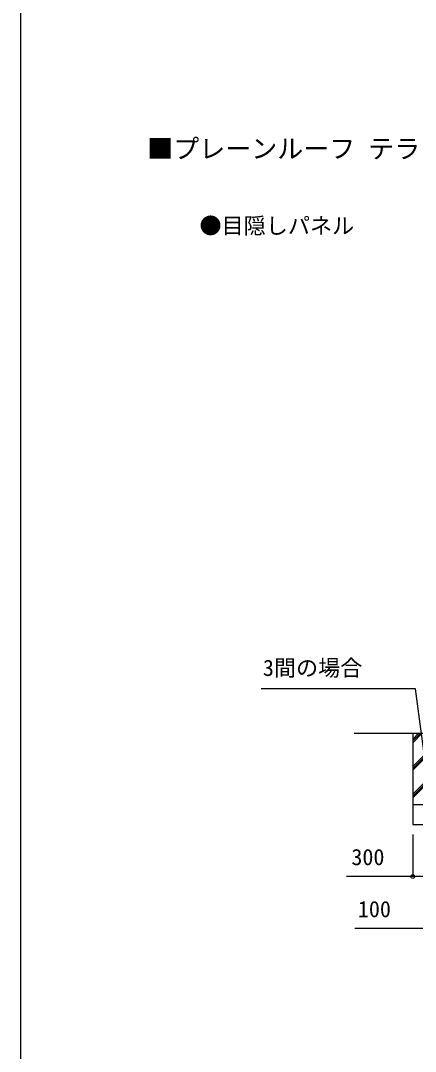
# Model space of a CAD drawing. Units: millimetres, scale not verified. Extents: x -8750 to 8750, y -12999 to 12940.
# Drawn here: x -8750 to -5714, y -8115 to -199 of the extents above; entities that cross this region are included whole.
import ezdxf
from ezdxf.enums import TextEntityAlignment as Align

# ---------------------------------------------------------------- set-up
doc = ezdxf.new("R2010")
doc.units = ezdxf.units.MM
doc.header["$LTSCALE"] = 70
for name, color, linetype in [('0-2_USER1', 3, 'Continuous'), ('0-6_YKK_A1', 4, 'Continuous'), ('0-7_YKK_D', 6, 'Continuous'), ('0-8_YKK_ZWAK', 7, 'Continuous')]:
    doc.layers.add(name, color=color, linetype=linetype)
doc.styles.add('ＭＳ ゴシック', font='')
doc.styles.get('ＭＳ ゴシック').set_extended_font_data('MS Gothic')

msp = doc.modelspace()

# ---------------------------------------------------------------- linework, layer by layer
at = {"layer": '0-6_YKK_A1'}
for p, q in [((-6186.38, -5672.03), (-4787.72, -5672.03)), ((-5734.52, -5672.03), (-5734.52, -6372.03)), ((-5734.52, -5716.01), (-5690.54, -5672.03)), ((-5734.52, -5730.15), (-5676.4, -5672.03)), ((-5734.52, -5744.29), (-5662.26, -5672.03)), ((-5734.52, -5928.14), (-5622.02, -5815.64)), ((-5734.52, -5942.28), (-5622.02, -5829.78)), ((-5734.52, -5956.42), (-5622.02, -5843.92)), ((-5734.52, -6140.27), (-5622.02, -6027.77)), ((-5734.52, -6154.41), (-5622.02, -6041.91)), ((-5734.52, -6168.55), (-5622.02, -6056.05)), ((-5434.52, -6222.03), (-5734.52, -6222.03)), ((-5734.52, -6372.03), (-5434.52, -6372.03))]:
    msp.add_line(p, q, dxfattribs=at)
at = {"layer": '0-7_YKK_D'}
msp.add_line((-5734.52, -6449.99), (-5734.52, -6773.03), dxfattribs=at)
for points in [[(-5622.03, -6022.02), (-5629.98, -5962.55), (-5714.63, -5329.4), (-6899.66, -5329.4)], [(-5434.52, -6772.03), (-5734.52, -6772.03), (-6244.18, -6772.03)], [(-5584.52, -7172.03), (-5684.52, -7172.03), (-6180.66, -7172.03)]]:
    msp.add_lwpolyline(points, dxfattribs=at)
msp.add_circle((-5734.52, -6772.03), 15, dxfattribs=at)
at = {"layer": '0-8_YKK_ZWAK'}
msp.add_line((-8750, 12500.6), (-8750, -12999.4), dxfattribs=at)

# ---------------------------------------------------------------- texts
at = {"layer": '0-2_USER1', "style": 'ＭＳ ゴシック'}
for s, height, p in [('■プレーンルーフ テラス（単体）・オプション', 146.6, (-7776.57, -1299.47)), ('●目隠しパネル', 124.6, (-7374.37, -1873.5))]:
    msp.add_text(s, height=height, dxfattribs=at).set_placement(p, align=Align.BOTTOM_LEFT)
at = {"layer": '0-7_YKK_D', "style": 'ＭＳ ゴシック'}
for s, p in [('3間の場合', (-6887.05, -5269.34)), ('300', (-6206.74, -6722.03)), ('100', (-6156.74, -7122.03))]:
    msp.add_text(s, height=124.6, dxfattribs=at).set_placement(p, align=Align.BOTTOM_LEFT)

doc.saveas('drawing.dxf')
